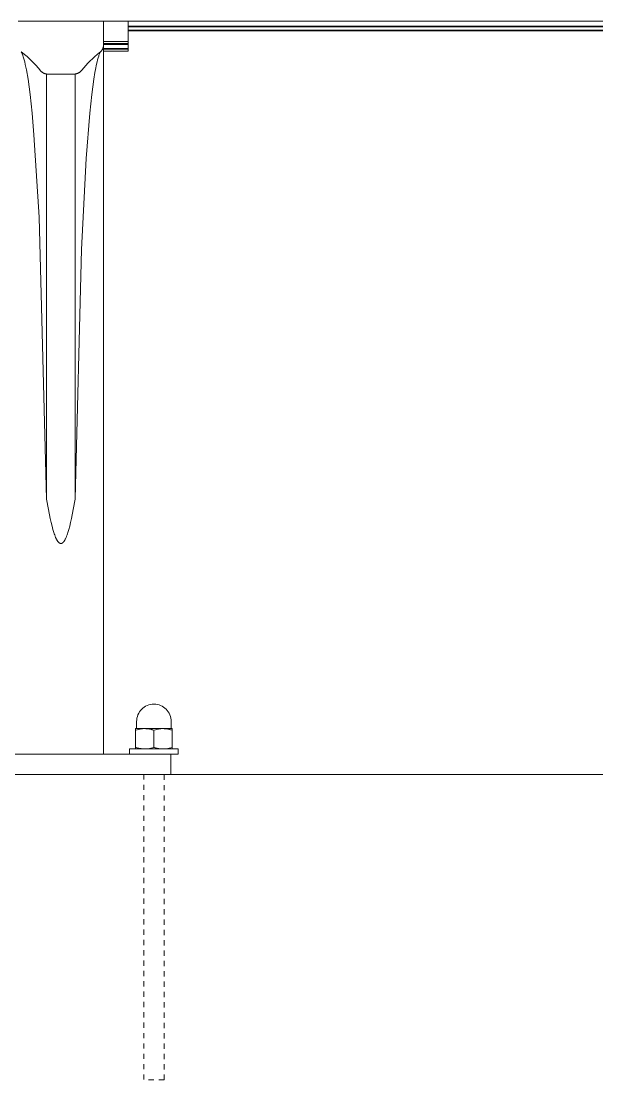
# Model space of a CAD drawing. Header units: inches. Extents: x -1 to 175, y 3 to 130.
# Drawn here: x 10.2 to 21.34, y 88.17 to 108.64 of the extents above; entities that cross this region are included whole.
import ezdxf

# ---------------------------------------------------------------- set-up
doc = ezdxf.new("R2010")
doc.units = ezdxf.units.IN
doc.linetypes.add('HIDDEN', pattern=[1.905, 1.27, -0.635])
doc.layers.add('ZANO_R', color=7, linetype='Continuous', lineweight=0)
doc.layers.add('ZANO_R_przerywana', color=250, linetype='HIDDEN', lineweight=0)

msp = doc.modelspace()

# ---------------------------------------------------------------- linework, layer by layer
at = {"layer": 'ZANO_R'}
for p, q in [((11.79704, 108.63952), (10.1435, 108.63952)), ((11.79704, 108.63952), (11.79704, 108.44197)), ((67.54496, 108.63952), (11.79704, 108.63952)), ((12.26948, 108.44267), (12.26948, 108.63949)), ((67.07252, 108.63769), (12.26948, 108.63769)), ((67.07252, 108.54059), (12.26948, 108.54059)), ((67.07252, 108.5276), (12.26948, 108.5276)), ((11.79704, 108.44194), (11.79704, 108.18844)), ((67.07252, 108.46567), (12.26948, 108.46567)), ((67.07252, 108.45208), (12.26948, 108.45208)), ((12.26948, 108.24585), (12.26948, 108.44267)), ((11.77321, 108.09456), (11.77234, 108.09297)), ((11.77321, 108.09456), (11.77466, 108.09728)), ((11.7758, 108.0995), (11.77466, 108.09728)), ((11.7758, 108.0995), (11.77831, 108.10464)), ((11.77954, 108.1073), (11.77831, 108.10464)), ((11.77954, 108.1073), (11.78029, 108.10899)), ((11.78184, 108.11259), (11.78029, 108.10899)), ((11.78331, 108.11623), (11.78184, 108.11259)), ((11.78331, 108.11623), (11.78421, 108.11855)), ((11.78566, 108.12249), (11.78421, 108.11855)), ((11.78566, 108.12249), (11.78623, 108.12412)), ((11.78789, 108.12912), (11.78623, 108.12412)), ((11.78789, 108.12912), (11.78895, 108.13259)), ((11.78901, 108.1328), (11.78895, 108.13259)), ((11.78901, 108.1328), (11.78994, 108.13607)), ((11.79147, 108.14196), (11.78994, 108.13607)), ((11.79282, 108.1479), (11.79147, 108.14196)), ((11.79398, 108.15388), (11.79282, 108.1479)), ((11.79496, 108.15989), (11.79398, 108.15388)), ((11.79497, 108.15989), (11.79539, 108.16292)), ((11.79555, 108.16428), (11.79538, 108.16292)), ((11.79556, 108.16428), (11.79585, 108.16675)), ((11.7961, 108.16931), (11.79584, 108.16675)), ((11.79612, 108.1693), (11.79669, 108.17667)), ((11.79647, 108.17355), (11.79633, 108.17178)), ((11.79678, 108.17841), (11.79668, 108.17667)), ((11.79679, 108.17841), (11.79697, 108.18318)), ((11.79697, 108.18351), (11.79697, 108.18318)), ((11.79698, 108.18351), (11.79704, 108.18844)), ((11.79704, 108.24582), (12.26948, 108.24582)), ((11.79704, 108.21094), (12.26948, 108.21094)), ((11.79704, 108.18564), (11.79704, 108.18816)), ((11.79704, 108.18809), (12.26948, 108.18809)), ((11.79704, 108.18432), (11.79704, 108.18487)), ((11.79704, 108.18337), (11.79704, 108.183)), ((11.79704, 108.18284), (11.79704, 108.183)), ((11.79704, 108.18284), (11.79704, 108.18236)), ((11.79704, 108.18202), (11.79704, 108.18236)), ((11.79704, 108.18202), (11.79704, 108.17927)), ((11.79704, 108.17839), (11.79704, 108.17927)), ((11.79704, 108.17839), (11.79704, 108.17782)), ((11.79704, 108.17743), (11.79704, 108.17782)), ((11.79704, 108.17743), (11.79704, 108.17706)), ((11.79704, 108.17606), (11.79704, 108.17706)), ((11.79704, 108.17606), (11.79704, 108.17545)), ((11.79704, 108.16898), (11.79704, 108.17545)), ((11.79704, 108.16898), (11.79704, 108.0932)), ((11.79704, 108.10989), (12.26948, 108.10989)), ((11.79704, 108.09531), (12.26948, 108.09531)), ((12.26948, 108.21099), (12.26948, 108.24585)), ((12.26948, 108.21099), (12.26948, 108.18814)), ((12.26948, 108.18814), (12.26948, 108.10994)), ((12.26948, 108.09536), (12.26948, 108.10994)), ((12.26948, 108.09536), (12.26948, 108.05843)), ((10.20639, 108.0442), (10.20189, 108.04851)), ((10.20796, 108.03992), (10.20485, 108.04564)), ((10.21101, 108.04004), (10.20639, 108.0442)), ((10.21094, 108.03415), (10.20796, 108.03992)), ((10.21381, 108.02831), (10.21094, 108.03415)), ((10.21577, 108.03602), (10.21101, 108.04004)), ((10.21658, 108.02243), (10.21381, 108.02831)), ((10.22065, 108.03216), (10.21577, 108.03602)), ((10.22182, 108.01052), (10.21658, 108.02243)), ((10.22065, 108.03216), (10.2685, 107.99432)), ((10.22674, 107.99848), (10.22182, 108.01052)), ((10.23168, 107.9856), (10.22674, 107.99848)), ((10.23636, 107.97263), (10.23168, 107.9856)), ((10.24292, 107.95311), (10.23636, 107.97263)), ((10.24906, 107.93346), (10.24292, 107.95311)), ((10.26078, 107.89235), (10.24906, 107.93346)), ((10.27137, 107.85092), (10.26078, 107.89235)), ((10.2685, 107.99432), (10.31516, 107.95501)), ((10.31516, 107.95501), (10.36057, 107.91428)), ((10.36057, 107.91428), (10.40471, 107.87216)), ((11.53583, 107.87216), (11.57996, 107.91428)), ((11.57996, 107.91428), (11.62537, 107.95501)), ((11.62537, 107.95501), (11.67203, 107.99432)), ((11.68015, 107.89385), (11.66994, 107.85414)), ((11.67203, 107.99432), (11.71988, 108.03216)), ((11.69141, 107.93327), (11.68015, 107.89385)), ((11.70165, 107.9653), (11.69141, 107.93327)), ((11.70722, 107.98115), (11.70165, 107.9653)), ((11.71316, 107.99688), (11.70722, 107.98115)), ((11.71871, 108.0105), (11.71316, 107.99688)), ((11.72467, 108.02395), (11.71871, 108.0105)), ((11.72476, 108.03602), (11.71988, 108.03216)), ((11.72996, 108.0349), (11.72467, 108.02395)), ((11.72952, 108.04004), (11.72476, 108.03602)), ((11.73414, 108.0442), (11.72952, 108.04004)), ((11.73276, 108.0403), (11.72996, 108.0349)), ((11.73568, 108.04564), (11.73276, 108.0403)), ((11.73864, 108.04851), (11.73414, 108.0442)), ((11.73864, 108.04851), (11.74044, 108.0503)), ((11.74052, 108.0504), (11.74043, 108.0503)), ((11.74053, 108.05039), (11.74123, 108.0511)), ((11.74337, 108.05336), (11.74122, 108.05111)), ((11.74338, 108.05335), (11.74383, 108.05383)), ((11.74415, 108.05419), (11.74382, 108.05383)), ((11.74416, 108.05418), (11.74572, 108.05588)), ((11.74586, 108.05604), (11.74571, 108.05588)), ((11.74586, 108.05603), (11.74661, 108.05686)), ((11.74744, 108.05779), (11.7466, 108.05686)), ((11.74744, 108.05779), (11.74851, 108.05902)), ((11.74928, 108.0599), (11.74851, 108.05902)), ((11.74928, 108.0599), (11.75045, 108.06127)), ((11.75131, 108.06229), (11.75045, 108.06127)), ((11.75131, 108.06229), (11.75536, 108.06732)), ((11.75567, 108.06771), (11.75536, 108.06732)), ((11.75567, 108.06771), (11.75808, 108.07088)), ((11.75808, 108.07088), (11.76042, 108.07409)), ((11.76096, 108.07485), (11.76042, 108.07409)), ((11.76096, 108.07485), (11.76233, 108.07682)), ((11.7629, 108.07765), (11.76233, 108.07682)), ((11.7629, 108.07765), (11.76502, 108.08083)), ((11.76544, 108.08147), (11.76502, 108.08083)), ((11.76544, 108.08147), (11.76733, 108.08445)), ((11.76801, 108.08556), (11.76733, 108.08445)), ((11.76801, 108.08556), (11.77034, 108.08945)), ((11.76976, 108.08723), (11.76851, 108.08637)), ((11.77104, 108.08805), (11.76976, 108.08723)), ((11.7708, 108.09025), (11.77034, 108.08945)), ((11.7708, 108.09025), (11.77234, 108.09297)), ((11.7708, 108.09025), (11.77641, 108.0909)), ((11.77235, 108.08883), (11.77104, 108.08805)), ((11.77368, 108.08956), (11.77235, 108.08883)), ((11.77503, 108.09025), (11.77368, 108.08956)), ((11.77641, 108.0909), (11.77503, 108.09025)), ((11.79704, 108.0932), (11.77641, 108.0909)), ((11.79704, 108.04095), (11.79704, 108.0932)), ((11.79704, 108.05838), (12.26948, 108.05838)), ((11.79704, 108.02368), (11.79704, 108.04095)), ((11.79704, 107.98784), (11.79704, 108.02368)), ((11.79704, 107.9659), (11.79704, 107.98784)), ((11.79704, 107.93602), (11.79704, 107.9659)), ((11.79704, 107.91147), (11.79704, 107.93602)), ((11.79704, 107.88192), (11.79704, 107.91147)), ((10.28214, 107.8045), (10.27137, 107.85092)), ((10.30378, 107.69796), (10.28214, 107.8045)), ((10.33408, 107.5177), (10.30378, 107.69796)), ((10.40471, 107.87216), (10.44751, 107.82869)), ((10.44751, 107.82869), (10.48895, 107.78392)), ((10.48895, 107.78392), (10.52898, 107.73788)), ((10.52898, 107.73788), (10.56756, 107.69063)), ((10.57189, 107.68535), (10.56756, 107.69063)), ((10.5764, 107.68022), (10.57189, 107.68535)), ((11.36864, 107.68535), (11.36413, 107.68022)), ((11.37297, 107.69063), (11.36864, 107.68535)), ((11.37297, 107.69063), (11.41155, 107.73788)), ((11.41155, 107.73788), (11.45158, 107.78392)), ((11.45158, 107.78392), (11.49302, 107.82869)), ((11.49302, 107.82869), (11.53583, 107.87216)), ((11.638, 107.70465), (11.62711, 107.64464)), ((11.65875, 107.80613), (11.638, 107.70465)), ((11.66994, 107.85414), (11.65875, 107.80613)), ((11.79704, 107.85792), (11.79704, 107.88192)), ((11.79704, 107.82898), (11.79704, 107.85792)), ((11.79704, 107.80481), (11.79704, 107.82898)), ((11.79704, 107.77537), (11.79704, 107.80481)), ((11.79704, 107.75027), (11.79704, 107.77537)), ((11.79704, 107.72258), (11.79704, 107.75027)), ((11.79704, 107.696), (11.79704, 107.72258)), ((11.79704, 107.66879), (11.79704, 107.696)), ((10.37366, 107.22314), (10.33408, 107.5177)), ((10.58108, 107.67525), (10.5764, 107.68022)), ((10.58593, 107.67045), (10.58108, 107.67525)), ((10.59095, 107.66582), (10.58593, 107.67045)), ((10.59612, 107.66137), (10.59095, 107.66582)), ((10.60144, 107.6571), (10.59612, 107.66137)), ((10.60691, 107.65301), (10.60144, 107.6571)), ((10.61252, 107.64912), (10.60691, 107.65301)), ((10.61826, 107.64543), (10.61252, 107.64912)), ((10.62412, 107.64193), (10.61826, 107.64543)), ((10.6301, 107.63864), (10.62412, 107.64193)), ((10.63619, 107.63556), (10.6301, 107.63864)), ((10.64239, 107.6327), (10.63619, 107.63556)), ((10.64868, 107.63005), (10.64239, 107.6327)), ((10.65505, 107.62762), (10.64868, 107.63005)), ((10.66151, 107.62541), (10.65505, 107.62762)), ((10.66804, 107.62343), (10.66151, 107.62541)), ((10.67464, 107.62167), (10.66804, 107.62343)), ((10.68129, 107.62014), (10.67464, 107.62167)), ((10.68799, 107.61885), (10.68129, 107.62014)), ((10.69474, 107.61779), (10.68799, 107.61885)), ((10.69468, 107.6178), (10.69468, 99.3986)), ((10.70151, 107.61696), (10.69474, 107.61779)), ((10.70831, 107.61637), (10.70151, 107.61696)), ((10.71513, 107.61602), (10.70831, 107.61637)), ((10.72195, 107.6159), (10.71513, 107.61602)), ((10.72195, 107.6159), (10.97027, 107.6159)), ((10.97027, 107.6159), (11.21858, 107.6159)), ((11.2254, 107.61602), (11.21858, 107.6159)), ((11.23222, 107.61637), (11.2254, 107.61602)), ((11.23902, 107.61696), (11.23222, 107.61637)), ((11.2458, 107.61779), (11.23902, 107.61696)), ((11.25254, 107.61885), (11.2458, 107.61779)), ((11.24586, 99.3986), (11.24586, 107.6178)), ((11.25924, 107.62014), (11.25254, 107.61885)), ((11.26589, 107.62167), (11.25924, 107.62014)), ((11.27249, 107.62343), (11.26589, 107.62167)), ((11.27902, 107.62541), (11.27249, 107.62343)), ((11.28548, 107.62762), (11.27902, 107.62541)), ((11.29186, 107.63005), (11.28548, 107.62762)), ((11.29815, 107.6327), (11.29186, 107.63005)), ((11.30434, 107.63556), (11.29815, 107.6327)), ((11.31043, 107.63864), (11.30434, 107.63556)), ((11.31641, 107.64193), (11.31043, 107.63864)), ((11.32228, 107.64543), (11.31641, 107.64193)), ((11.32801, 107.64912), (11.32228, 107.64543)), ((11.33362, 107.65301), (11.32801, 107.64912)), ((11.33909, 107.6571), (11.33362, 107.65301)), ((11.34441, 107.66137), (11.33909, 107.6571)), ((11.34959, 107.66582), (11.34441, 107.66137)), ((11.3546, 107.67045), (11.34959, 107.66582)), ((11.35945, 107.67525), (11.3546, 107.67045)), ((11.36413, 107.68022), (11.35945, 107.67525)), ((11.60645, 107.51772), (11.56687, 107.22315)), ((11.62711, 107.64464), (11.60645, 107.51772)), ((11.79704, 107.64576), (11.79704, 107.66879)), ((11.79704, 107.61602), (11.79704, 107.64576)), ((11.79704, 107.59261), (11.79704, 107.61602)), ((11.79704, 107.56199), (11.79704, 107.59261)), ((11.79704, 107.53764), (11.79704, 107.56199)), ((11.79704, 107.50832), (11.79704, 107.53764)), ((11.79704, 107.48359), (11.79704, 107.50832)), ((11.79704, 107.45859), (11.79704, 107.48359)), ((11.79704, 107.43302), (11.79704, 107.45859)), ((11.79704, 107.40561), (11.79704, 107.43302)), ((11.79704, 107.37867), (11.79704, 107.40561)), ((11.79704, 107.34745), (11.79704, 107.37867)), ((11.79704, 107.32308), (11.79704, 107.34745)), ((11.79704, 107.29557), (11.79704, 107.32308)), ((11.79704, 107.27282), (11.79704, 107.29557)), ((10.41259, 106.86071), (10.37366, 107.22314)), ((11.56687, 107.22315), (11.52794, 106.86071)), ((11.79704, 107.24236), (11.79704, 107.27282)), ((11.79704, 107.2201), (11.79704, 107.24236)), ((11.79704, 107.19077), (11.79704, 107.2201)), ((11.79704, 107.16473), (11.79704, 107.19077)), ((11.79704, 107.13697), (11.79704, 107.16473)), ((11.79704, 107.11175), (11.79704, 107.13697)), ((11.79704, 107.08234), (11.79704, 107.11175)), ((11.79704, 107.0554), (11.79704, 107.08234)), ((11.79704, 107.02981), (11.79704, 107.0554)), ((11.79704, 107.00312), (11.79704, 107.02981)), ((11.79704, 106.97084), (11.79704, 107.00312)), ((11.79704, 106.95199), (11.79704, 106.97084)), ((11.79704, 106.92097), (11.79704, 106.95199)), ((11.79704, 106.89506), (11.79704, 106.92097)), ((11.79704, 106.86781), (11.79704, 106.89506)), ((11.79704, 106.839), (11.79704, 106.86781)), ((10.44922, 106.44357), (10.41259, 106.86071)), ((11.52794, 106.86071), (11.4577, 105.985)), ((11.79704, 106.81571), (11.79704, 106.839)), ((11.79704, 106.78252), (11.79704, 106.81571)), ((11.79704, 106.76021), (11.79704, 106.78252)), ((11.79704, 106.73085), (11.79704, 106.76021)), ((11.79704, 106.70201), (11.79704, 106.73085)), ((11.79704, 106.68217), (11.79704, 106.70201)), ((11.79704, 106.65132), (11.79704, 106.68217)), ((11.79704, 106.62618), (11.79704, 106.65132)), ((11.79704, 106.59996), (11.79704, 106.62618)), ((11.79704, 106.57048), (11.79704, 106.59996)), ((11.79704, 106.54299), (11.79704, 106.57048)), ((11.79704, 106.51771), (11.79704, 106.54299)), ((11.79704, 106.48775), (11.79704, 106.51771)), ((11.79704, 106.46537), (11.79704, 106.48775)), ((11.79704, 106.43059), (11.79704, 106.46537)), ((10.54719, 104.84817), (10.44922, 106.44357)), ((11.79704, 106.41137), (11.79704, 106.43059)), ((11.79704, 106.37272), (11.79704, 106.41137)), ((11.79704, 106.35647), (11.79704, 106.37272)), ((11.79704, 106.31651), (11.79704, 106.35647)), ((11.79704, 106.30221), (11.79704, 106.31651)), ((11.79704, 106.24776), (11.79704, 106.30221)), ((11.79704, 106.23498), (11.79704, 106.24776)), ((11.79704, 106.19227), (11.79704, 106.23498)), ((11.79704, 106.1748), (11.79704, 106.19227)), ((11.79704, 106.13724), (11.79704, 106.1748)), ((11.79704, 106.11427), (11.79704, 106.13724)), ((11.79704, 106.08365), (11.79704, 106.11427)), ((11.79704, 106.06321), (11.79704, 106.08365)), ((11.79704, 106.03177), (11.79704, 106.06321)), ((11.4577, 105.985), (11.36578, 104.22384)), ((11.79704, 106.00197), (11.79704, 106.03177)), ((11.79704, 105.97197), (11.79704, 106.00197)), ((11.79704, 105.95416), (11.79704, 105.97197)), ((11.79704, 105.92376), (11.79704, 105.95416)), ((11.79704, 105.89482), (11.79704, 105.92376)), ((11.79704, 105.86387), (11.79704, 105.89482)), ((11.79704, 105.84256), (11.79704, 105.86387)), ((11.79704, 105.8064), (11.79704, 105.84256)), ((11.79704, 105.77819), (11.79704, 105.8064)), ((11.79704, 105.75659), (11.79704, 105.77819)), ((11.79704, 105.73493), (11.79704, 105.75659)), ((11.79704, 105.70579), (11.79704, 105.73493)), ((11.79704, 105.67971), (11.79704, 105.70579)), ((11.79704, 105.64755), (11.79704, 105.67971)), ((11.79704, 105.62553), (11.79704, 105.64755)), ((11.79704, 105.59796), (11.79704, 105.62553)), ((11.79704, 105.57728), (11.79704, 105.59796)), ((11.79704, 105.53677), (11.79704, 105.57728)), ((11.79704, 105.51441), (11.79704, 105.53677)), ((11.79704, 105.49198), (11.79704, 105.51441)), ((11.79704, 105.45626), (11.79704, 105.49198)), ((11.79704, 105.43445), (11.79704, 105.45626)), ((11.79704, 105.4016), (11.79704, 105.43445)), ((11.79704, 105.37478), (11.79704, 105.4016)), ((11.79704, 105.35211), (11.79704, 105.37478)), ((11.79704, 105.32418), (11.79704, 105.35211)), ((11.79704, 105.3003), (11.79704, 105.32418)), ((11.79704, 105.26982), (11.79704, 105.3003)), ((11.79704, 105.24088), (11.79704, 105.26982)), ((11.79704, 105.21006), (11.79704, 105.24088)), ((11.79704, 105.18756), (11.79704, 105.21006)), ((11.79704, 105.15119), (11.79704, 105.18756)), ((11.79704, 105.12414), (11.79704, 105.15119)), ((11.79704, 105.1006), (11.79704, 105.12414)), ((11.79704, 105.07657), (11.79704, 105.1006)), ((11.79704, 105.05333), (11.79704, 105.07657)), ((11.79704, 105.02316), (11.79704, 105.05333)), ((10.69468, 99.3986), (10.54719, 104.84817)), ((11.79704, 105.00067), (11.79704, 105.02316)), ((11.79704, 104.96572), (11.79704, 105.00067)), ((11.79704, 104.94102), (11.79704, 104.96572)), ((11.79704, 104.91184), (11.79704, 104.94102)), ((11.79704, 104.88065), (11.79704, 104.91184)), ((11.79704, 104.85822), (11.79704, 104.88065)), ((11.79704, 104.82266), (11.79704, 104.85822)), ((11.79704, 104.80754), (11.79704, 104.82266)), ((11.79704, 104.77688), (11.79704, 104.80754)), ((11.79704, 104.74978), (11.79704, 104.77688)), ((11.79704, 104.71566), (11.79704, 104.74978)), ((11.79704, 104.6911), (11.79704, 104.71566)), ((11.79704, 104.66648), (11.79704, 104.6911)), ((11.79704, 104.64002), (11.79704, 104.66648)), ((11.79704, 104.60314), (11.79704, 104.64002)), ((11.79704, 104.58448), (11.79704, 104.60314)), ((11.79704, 104.54984), (11.79704, 104.58448)), ((11.79704, 104.52668), (11.79704, 104.54984)), ((11.79704, 104.49165), (11.79704, 104.52668)), ((11.79704, 104.4718), (11.79704, 104.49165)), ((11.79704, 104.45947), (11.79704, 104.4718)), ((11.79704, 104.37932), (11.79704, 104.45947)), ((11.36578, 104.22384), (11.2459, 99.40183)), ((11.79704, 104.36336), (11.79704, 104.37932)), ((11.79704, 104.34147), (11.79704, 104.36336)), ((11.79704, 104.30519), (11.79704, 104.34147)), ((11.79704, 104.28559), (11.79704, 104.30519)), ((11.79704, 104.25324), (11.79704, 104.28559)), ((11.79704, 104.2271), (11.79704, 104.25324)), ((11.79704, 104.19335), (11.79704, 104.2271)), ((11.79704, 104.17361), (11.79704, 104.19335)), ((11.79704, 104.1374), (11.79704, 104.17361)), ((11.79704, 104.11155), (11.79704, 104.1374)), ((11.79704, 104.08549), (11.79704, 104.11155)), ((11.79704, 104.05914), (11.79704, 104.08549)), ((11.79704, 104.03318), (11.79704, 104.05914)), ((11.79704, 104.00718), (11.79704, 104.03318)), ((11.79704, 103.98112), (11.79704, 104.00718)), ((11.79704, 103.95288), (11.79704, 103.98112)), ((11.79704, 103.91856), (11.79704, 103.95288)), ((11.79704, 103.90267), (11.79704, 103.91856)), ((11.79704, 103.85741), (11.79704, 103.90267)), ((11.79704, 103.83757), (11.79704, 103.85741)), ((11.79704, 103.80254), (11.79704, 103.83757)), ((11.79704, 103.79626), (11.79704, 103.80254)), ((11.79704, 103.75784), (11.79704, 103.79626)), ((11.79704, 103.72734), (11.79704, 103.75784)), ((11.79704, 103.6914), (11.79704, 103.72734)), ((11.79704, 103.67803), (11.79704, 103.6914)), ((11.79704, 103.64593), (11.79704, 103.67803)), ((11.79704, 103.61143), (11.79704, 103.64593)), ((11.79704, 103.58468), (11.79704, 103.61143)), ((11.79704, 103.55933), (11.79704, 103.58468)), ((11.79704, 103.53106), (11.79704, 103.55933)), ((11.79704, 103.50418), (11.79704, 103.53106)), ((11.79704, 103.47727), (11.79704, 103.50418)), ((11.79704, 103.45031), (11.79704, 103.47727)), ((11.79704, 103.4233), (11.79704, 103.45031)), ((11.79704, 103.39626), (11.79704, 103.4233)), ((11.79704, 103.36918), (11.79704, 103.39626)), ((11.79704, 103.34205), (11.79704, 103.36918)), ((11.79704, 103.31351), (11.79704, 103.34205)), ((11.79704, 103.28768), (11.79704, 103.31351)), ((11.79704, 103.26044), (11.79704, 103.28768)), ((11.79704, 103.23137), (11.79704, 103.26044)), ((11.79704, 103.20135), (11.79704, 103.23137)), ((11.79704, 103.17847), (11.79704, 103.20135)), ((11.79704, 103.14739), (11.79704, 103.17847)), ((11.79704, 103.12093), (11.79704, 103.14739)), ((11.79704, 103.09616), (11.79704, 103.12093)), ((11.79704, 103.06594), (11.79704, 103.09616)), ((11.79704, 103.03371), (11.79704, 103.06594)), ((11.79704, 103.01351), (11.79704, 103.03371)), ((11.79704, 102.98267), (11.79704, 103.01351)), ((11.79704, 102.95934), (11.79704, 102.98267)), ((11.79704, 102.93376), (11.79704, 102.95934)), ((11.79704, 102.89896), (11.79704, 102.93376)), ((11.79704, 102.85955), (11.79704, 102.89896)), ((11.79704, 102.84475), (11.79704, 102.85955)), ((11.79704, 102.81507), (11.79704, 102.84475)), ((11.79704, 102.79071), (11.79704, 102.81507)), ((11.79704, 102.75582), (11.79704, 102.79071)), ((11.79704, 102.73103), (11.79704, 102.75582)), ((11.79704, 102.68875), (11.79704, 102.73103)), ((11.79704, 102.67827), (11.79704, 102.68875)), ((11.79704, 102.56581), (11.79704, 102.67827)), ((11.79704, 102.5612), (11.79704, 102.56581)), ((11.79704, 102.51233), (11.79704, 102.5612)), ((11.79704, 102.48963), (11.79704, 102.51233)), ((11.79704, 102.45334), (11.79704, 102.48963)), ((11.79704, 102.43324), (11.79704, 102.45334)), ((11.79704, 102.4011), (11.79704, 102.43324)), ((11.79704, 102.37116), (11.79704, 102.4011)), ((11.79704, 102.34756), (11.79704, 102.37116)), ((11.79704, 102.31268), (11.79704, 102.34756)), ((11.79704, 102.28462), (11.79704, 102.31268)), ((11.79704, 102.2618), (11.79704, 102.28462)), ((11.79704, 102.22838), (11.79704, 102.2618)), ((11.79704, 102.21855), (11.79704, 102.22838)), ((11.79704, 102.17558), (11.79704, 102.21855)), ((11.79704, 102.14493), (11.79704, 102.17558)), ((11.79704, 102.1159), (11.79704, 102.14493)), ((11.79704, 102.08911), (11.79704, 102.1159)), ((11.79704, 102.06952), (11.79704, 102.08911)), ((11.79704, 102.04563), (11.79704, 102.06952)), ((11.79704, 102.00343), (11.79704, 102.04563)), ((11.79704, 101.99412), (11.79704, 102.00343)), ((11.79704, 101.95882), (11.79704, 101.99412)), ((11.79704, 101.91872), (11.79704, 101.95882)), ((11.79704, 101.90852), (11.79704, 101.91872)), ((11.79704, 101.87216), (11.79704, 101.90852)), ((11.79704, 101.84333), (11.79704, 101.87216)), ((11.79704, 101.82269), (11.79704, 101.84333)), ((11.79704, 101.78462), (11.79704, 101.82269)), ((11.79704, 101.76795), (11.79704, 101.78462)), ((11.79704, 101.73697), (11.79704, 101.76795)), ((11.79704, 101.69714), (11.79704, 101.73697)), ((11.79704, 101.69258), (11.79704, 101.69714)), ((11.79704, 101.65333), (11.79704, 101.69258)), ((11.79704, 101.61722), (11.79704, 101.65333)), ((11.79704, 101.60921), (11.79704, 101.61722)), ((11.79704, 101.56587), (11.79704, 101.60921)), ((11.79704, 101.54186), (11.79704, 101.56587)), ((11.79704, 101.52162), (11.79704, 101.54186)), ((11.79704, 101.48049), (11.79704, 101.52162)), ((11.79704, 101.46653), (11.79704, 101.48049)), ((11.79704, 101.4336), (11.79704, 101.46653)), ((11.79704, 101.39524), (11.79704, 101.4336)), ((11.79704, 101.38508), (11.79704, 101.39524)), ((11.79704, 101.34733), (11.79704, 101.38508)), ((11.79704, 101.31589), (11.79704, 101.34733)), ((11.79704, 101.30126), (11.79704, 101.31589)), ((11.79704, 101.26029), (11.79704, 101.30126)), ((11.79704, 101.24059), (11.79704, 101.26029)), ((11.79704, 101.21658), (11.79704, 101.24059)), ((11.79704, 101.18153), (11.79704, 101.21658)), ((11.79704, 101.16043), (11.79704, 101.18153)), ((11.79704, 101.12172), (11.79704, 101.16043)), ((11.79704, 101.10429), (11.79704, 101.12172)), ((11.79704, 101.06196), (11.79704, 101.10429)), ((11.79704, 101.04816), (11.79704, 101.06196)), ((11.79704, 101.01481), (11.79704, 101.04816)), ((11.79704, 100.99205), (11.79704, 101.01481)), ((11.79704, 100.9708), (11.79704, 100.99205)), ((11.79704, 100.93594), (11.79704, 100.9708)), ((11.79704, 100.88629), (11.79704, 100.93594)), ((11.79704, 100.87984), (11.79704, 100.88629)), ((11.79704, 100.82702), (11.79704, 100.87984)), ((11.79704, 100.82333), (11.79704, 100.82702)), ((11.79704, 100.76807), (11.79704, 100.82333)), ((11.79704, 100.75562), (11.79704, 100.76807)), ((11.79704, 100.71242), (11.79704, 100.75562)), ((11.79704, 100.69219), (11.79704, 100.71242)), ((11.79704, 100.65818), (11.79704, 100.69219)), ((11.79704, 100.6184), (11.79704, 100.65818)), ((11.79704, 100.60535), (11.79704, 100.6184)), ((11.79704, 100.56881), (11.79704, 100.60535)), ((11.79704, 100.54749), (11.79704, 100.56881)), ((11.79704, 100.52081), (11.79704, 100.54749)), ((11.79704, 100.49352), (11.79704, 100.52081)), ((11.79704, 100.46675), (11.79704, 100.49352)), ((11.79704, 100.4364), (11.79704, 100.46675)), ((11.79704, 100.41373), (11.79704, 100.4364)), ((11.79704, 100.38204), (11.79704, 100.41373)), ((11.79704, 100.35792), (11.79704, 100.38204)), ((11.79704, 100.32754), (11.79704, 100.35792)), ((11.79704, 100.29848), (11.79704, 100.32754)), ((11.79704, 100.27449), (11.79704, 100.29848)), ((11.79704, 100.25243), (11.79704, 100.27449)), ((11.79704, 100.21465), (11.79704, 100.25243)), ((11.79704, 100.19318), (11.79704, 100.21465)), ((11.79704, 100.16025), (11.79704, 100.19318)), ((11.79704, 100.13492), (11.79704, 100.16025)), ((11.79704, 100.10855), (11.79704, 100.13492)), ((11.79704, 100.07982), (11.79704, 100.10855)), ((11.79704, 100.05296), (11.79704, 100.07982)), ((11.79704, 100.0269), (11.79704, 100.05296)), ((11.79704, 99.99723), (11.79704, 100.0269)), ((11.79704, 99.97092), (11.79704, 99.99723)), ((11.79704, 99.94014), (11.79704, 99.97092)), ((11.79704, 99.91366), (11.79704, 99.94014)), ((11.79704, 99.88613), (11.79704, 99.91366)), ((11.79704, 99.85707), (11.79704, 99.88613)), ((11.79704, 99.83437), (11.79704, 99.85707)), ((11.79704, 99.8046), (11.79704, 99.83437)), ((11.79704, 99.77405), (11.79704, 99.8046)), ((11.79704, 99.75205), (11.79704, 99.77405)), ((11.79704, 99.71795), (11.79704, 99.75205)), ((11.79704, 99.69539), (11.79704, 99.71795)), ((11.79704, 99.66514), (11.79704, 99.69539)), ((11.79704, 99.64174), (11.79704, 99.66514)), ((11.79704, 99.60847), (11.79704, 99.64174)), ((11.79704, 99.58321), (11.79704, 99.60847)), ((11.79704, 99.55639), (11.79704, 99.58321)), ((11.79704, 99.53062), (11.79704, 99.55639)), ((11.79704, 99.50222), (11.79704, 99.53062)), ((11.79704, 99.47436), (11.79704, 99.50222)), ((10.73035, 99.19431), (10.69468, 99.3986)), ((11.24586, 99.3986), (11.21019, 99.19431)), ((11.79704, 99.44597), (11.79704, 99.47436)), ((11.79704, 99.41708), (11.79704, 99.44597)), ((11.79704, 99.3914), (11.79704, 99.41708)), ((11.79704, 99.3668), (11.79704, 99.3914)), ((11.79704, 99.33599), (11.79704, 99.3668)), ((11.79704, 99.31191), (11.79704, 99.33599)), ((11.79704, 99.28069), (11.79704, 99.31191)), ((10.76539, 99.01937), (10.73035, 99.19431)), ((11.21019, 99.19431), (11.17515, 99.01938)), ((11.79704, 99.2605), (11.79704, 99.28069)), ((11.79704, 99.22566), (11.79704, 99.2605)), ((11.79704, 99.20054), (11.79704, 99.22566)), ((11.79704, 99.17), (11.79704, 99.20054)), ((11.79704, 99.14797), (11.79704, 99.17)), ((11.79704, 99.11243), (11.79704, 99.14797)), ((11.79704, 99.09284), (11.79704, 99.11243)), ((11.79704, 99.05006), (11.79704, 99.09284)), ((10.7818, 98.94639), (10.76539, 99.01937)), ((10.79963, 98.87374), (10.7818, 98.94639)), ((11.15873, 98.94639), (11.14091, 98.87374)), ((11.17515, 99.01938), (11.15873, 98.94639)), ((11.79704, 99.03865), (11.79704, 99.05006)), ((11.79704, 98.98325), (11.79704, 99.03865)), ((11.79704, 98.96991), (11.79704, 98.98325)), ((11.79704, 98.92923), (11.79704, 98.96991)), ((11.79704, 98.90874), (11.79704, 98.92923)), ((11.79704, 98.87357), (11.79704, 98.90874)), ((10.81612, 98.81258), (10.79963, 98.87374)), ((10.83438, 98.75193), (10.81612, 98.81258)), ((10.84228, 98.72792), (10.83438, 98.75193)), ((10.85065, 98.70406), (10.84228, 98.72792)), ((10.85957, 98.68041), (10.85065, 98.70406)), ((10.86914, 98.65702), (10.85957, 98.68041)), ((11.08097, 98.68041), (11.0714, 98.65702)), ((11.08989, 98.70406), (11.08097, 98.68041)), ((11.09825, 98.72792), (11.08989, 98.70406)), ((11.10615, 98.75193), (11.09825, 98.72792)), ((11.12441, 98.81258), (11.10615, 98.75193)), ((11.14091, 98.87374), (11.12441, 98.81258)), ((11.79704, 98.85288), (11.79704, 98.87357)), ((11.79704, 98.82014), (11.79704, 98.85288)), ((11.79704, 98.79853), (11.79704, 98.82014)), ((11.79704, 98.7626), (11.79704, 98.79853)), ((11.79704, 98.74133), (11.79704, 98.7626)), ((11.79704, 98.71257), (11.79704, 98.74133)), ((11.79704, 98.6858), (11.79704, 98.71257)), ((11.79704, 98.6559), (11.79704, 98.6858)), ((10.87738, 98.63846), (10.86914, 98.65702)), ((10.88174, 98.62929), (10.87738, 98.63846)), ((10.88628, 98.62021), (10.88174, 98.62929)), ((10.89014, 98.61286), (10.88628, 98.62021)), ((10.89415, 98.6056), (10.89014, 98.61286)), ((10.89833, 98.59843), (10.89415, 98.6056)), ((10.90269, 98.59137), (10.89833, 98.59843)), ((10.9067, 98.58524), (10.90269, 98.59137)), ((10.9109, 98.57923), (10.9067, 98.58524)), ((10.91307, 98.57628), (10.9109, 98.57923)), ((10.9153, 98.57337), (10.91307, 98.57628)), ((10.91758, 98.57051), (10.9153, 98.57337)), ((10.91993, 98.5677), (10.91758, 98.57051)), ((10.92186, 98.56547), (10.91993, 98.5677)), ((10.92384, 98.56329), (10.92186, 98.56547)), ((10.92586, 98.56114), (10.92384, 98.56329)), ((10.92793, 98.55905), (10.92586, 98.56114)), ((10.93005, 98.55701), (10.92793, 98.55905)), ((10.93223, 98.55503), (10.93005, 98.55701)), ((10.93446, 98.55311), (10.93223, 98.55503)), ((10.93676, 98.55126), (10.93446, 98.55311)), ((10.93868, 98.54979), (10.93676, 98.55126)), ((10.94064, 98.54839), (10.93868, 98.54979)), ((10.94265, 98.54705), (10.94064, 98.54839)), ((10.9447, 98.54577), (10.94265, 98.54705)), ((10.94574, 98.54516), (10.9447, 98.54577)), ((10.94679, 98.54457), (10.94574, 98.54516)), ((10.94785, 98.54401), (10.94679, 98.54457)), ((10.94892, 98.54346), (10.94785, 98.54401)), ((10.95, 98.54293), (10.94892, 98.54346)), ((10.9511, 98.54243), (10.95, 98.54293)), ((10.9522, 98.54195), (10.9511, 98.54243)), ((10.95332, 98.5415), (10.9522, 98.54195)), ((10.95433, 98.54111), (10.95332, 98.5415)), ((10.95536, 98.54074), (10.95433, 98.54111)), ((10.95639, 98.5404), (10.95536, 98.54074)), ((10.95743, 98.54007), (10.95639, 98.5404)), ((10.95847, 98.53977), (10.95743, 98.54007)), ((10.95952, 98.5395), (10.95847, 98.53977)), ((10.96058, 98.53925), (10.95952, 98.5395)), ((10.96164, 98.53902), (10.96058, 98.53925)), ((10.96271, 98.53882), (10.96164, 98.53902)), ((10.96378, 98.53864), (10.96271, 98.53882)), ((10.96485, 98.53849), (10.96378, 98.53864)), ((10.96593, 98.53836), (10.96485, 98.53849)), ((10.96701, 98.53827), (10.96593, 98.53836)), ((10.9681, 98.5382), (10.96701, 98.53827)), ((10.96918, 98.53816), (10.9681, 98.5382)), ((10.97027, 98.53814), (10.96918, 98.53816)), ((10.97136, 98.53816), (10.97027, 98.53814)), ((10.97245, 98.5382), (10.97136, 98.53816)), ((10.97354, 98.53827), (10.97245, 98.5382)), ((10.97462, 98.53836), (10.97354, 98.53827)), ((10.97571, 98.53849), (10.97462, 98.53836)), ((10.97679, 98.53864), (10.97571, 98.53849)), ((10.97787, 98.53882), (10.97679, 98.53864)), ((10.97894, 98.53903), (10.97787, 98.53882)), ((10.98001, 98.53926), (10.97894, 98.53903)), ((10.98107, 98.53951), (10.98001, 98.53926)), ((10.98213, 98.53979), (10.98107, 98.53951)), ((10.98318, 98.54009), (10.98213, 98.53979)), ((10.98422, 98.54042), (10.98318, 98.54009)), ((10.98525, 98.54077), (10.98422, 98.54042)), ((10.98628, 98.54114), (10.98525, 98.54077)), ((10.9873, 98.54153), (10.98628, 98.54114)), ((10.98842, 98.54199), (10.9873, 98.54153)), ((10.98952, 98.54247), (10.98842, 98.54199)), ((10.99061, 98.54297), (10.98952, 98.54247)), ((10.99169, 98.5435), (10.99061, 98.54297)), ((10.99277, 98.54405), (10.99169, 98.5435)), ((10.99383, 98.54462), (10.99277, 98.54405)), ((10.99488, 98.54521), (10.99383, 98.54462)), ((10.99592, 98.54582), (10.99488, 98.54521)), ((10.99796, 98.54709), (10.99592, 98.54582)), ((10.99997, 98.54844), (10.99796, 98.54709)), ((11.00193, 98.54984), (10.99997, 98.54844)), ((11.00385, 98.5513), (11.00193, 98.54984)), ((11.00619, 98.5532), (11.00385, 98.5513)), ((11.00848, 98.55517), (11.00619, 98.5532)), ((11.0107, 98.55721), (11.00848, 98.55517)), ((11.01287, 98.5593), (11.0107, 98.55721)), ((11.01499, 98.56146), (11.01287, 98.5593)), ((11.01705, 98.56366), (11.01499, 98.56146)), ((11.01906, 98.56591), (11.01705, 98.56366)), ((11.02103, 98.56819), (11.01906, 98.56591)), ((11.0233, 98.57094), (11.02103, 98.56819)), ((11.02552, 98.57373), (11.0233, 98.57094)), ((11.02767, 98.57656), (11.02552, 98.57373)), ((11.02978, 98.57943), (11.02767, 98.57656)), ((11.03386, 98.58527), (11.02978, 98.57943)), ((11.03776, 98.59123), (11.03386, 98.58527)), ((11.04233, 98.59864), (11.03776, 98.59123)), ((11.0467, 98.60616), (11.04233, 98.59864)), ((11.05089, 98.61379), (11.0467, 98.60616)), ((11.05492, 98.62151), (11.05089, 98.61379)), ((11.05927, 98.63028), (11.05492, 98.62151)), ((11.06346, 98.63912), (11.05927, 98.63028)), ((11.0714, 98.65702), (11.06346, 98.63912)), ((11.79704, 98.63359), (11.79704, 98.6559)), ((11.79704, 98.60008), (11.79704, 98.63359)), ((11.79704, 98.57827), (11.79704, 98.60008)), ((11.79704, 98.55038), (11.79704, 98.57827)), ((11.79704, 98.52353), (11.79704, 98.55038)), ((11.79704, 98.49313), (11.79704, 98.52353)), ((11.79704, 98.46881), (11.79704, 98.49313)), ((11.79704, 98.43385), (11.79704, 98.46881)), ((11.79704, 98.4112), (11.79704, 98.43385)), ((11.79704, 98.38787), (11.79704, 98.4112)), ((11.79704, 98.35746), (11.79704, 98.38787)), ((11.79704, 98.32889), (11.79704, 98.35746)), ((11.79704, 98.3064), (11.79704, 98.32889)), ((11.79704, 98.27997), (11.79704, 98.3064)), ((11.79704, 98.25026), (11.79704, 98.27997)), ((11.79704, 98.22104), (11.79704, 98.25026)), ((11.79704, 98.19717), (11.79704, 98.22104)), ((11.79704, 98.1695), (11.79704, 98.19717)), ((11.79704, 98.14382), (11.79704, 98.1695)), ((11.79704, 98.10899), (11.79704, 98.14382)), ((11.79704, 98.08515), (11.79704, 98.10899)), ((11.79704, 98.06124), (11.79704, 98.08515)), ((11.79704, 98.03494), (11.79704, 98.06124)), ((11.79704, 98.01065), (11.79704, 98.03494)), ((11.79704, 97.98199), (11.79704, 98.01065)), ((11.79704, 97.96098), (11.79704, 97.98199)), ((11.79704, 97.91775), (11.79704, 97.96098)), ((11.79704, 97.90136), (11.79704, 97.91775)), ((11.79704, 97.87073), (11.79704, 97.90136)), ((11.79704, 97.84425), (11.79704, 97.87073)), ((11.79704, 97.82011), (11.79704, 97.84425)), ((11.79704, 97.79296), (11.79704, 97.82011)), ((11.79704, 97.76811), (11.79704, 97.79296)), ((11.79704, 97.74727), (11.79704, 97.76811)), ((11.79704, 97.70477), (11.79704, 97.74727)), ((11.79704, 97.6984), (11.79704, 97.70477)), ((11.79704, 97.66064), (11.79704, 97.6984)), ((11.79704, 97.62963), (11.79704, 97.66064)), ((11.79704, 97.60566), (11.79704, 97.62963)), ((11.79704, 97.57509), (11.79704, 97.60566)), ((11.79704, 97.55173), (11.79704, 97.57509)), ((11.79704, 97.52173), (11.79704, 97.55173)), ((11.79704, 97.50027), (11.79704, 97.52173)), ((11.79704, 97.46427), (11.79704, 97.50027)), ((11.79704, 97.44587), (11.79704, 97.46427)), ((11.79704, 97.41265), (11.79704, 97.44587)), ((11.79704, 97.39152), (11.79704, 97.41265)), ((11.79704, 97.35565), (11.79704, 97.39152)), ((11.79704, 97.33722), (11.79704, 97.35565)), ((11.79704, 97.30468), (11.79704, 97.33722)), ((11.79704, 97.25622), (11.79704, 97.30468)), ((11.79704, 97.22992), (11.79704, 97.25622)), ((11.79704, 97.20356), (11.79704, 97.22992)), ((11.79704, 97.17588), (11.79704, 97.20356)), ((11.79704, 97.1577), (11.79704, 97.17588)), ((11.79704, 97.12384), (11.79704, 97.1577)), ((11.79704, 97.0977), (11.79704, 97.12384)), ((11.79704, 97.07084), (11.79704, 97.0977)), ((11.79704, 97.04522), (11.79704, 97.07084)), ((11.79704, 97.01733), (11.79704, 97.04522)), ((11.79704, 96.99245), (11.79704, 97.01733)), ((11.79704, 96.96359), (11.79704, 96.99245)), ((11.79704, 96.9394), (11.79704, 96.96359)), ((11.79704, 96.90962), (11.79704, 96.9394)), ((11.79704, 96.88607), (11.79704, 96.90962)), ((11.79704, 96.85542), (11.79704, 96.88607)), ((11.79704, 96.83247), (11.79704, 96.85542)), ((11.79704, 96.80557), (11.79704, 96.83247)), ((11.79704, 96.77861), (11.79704, 96.80557)), ((11.79704, 96.75158), (11.79704, 96.77861)), ((11.79704, 96.72449), (11.79704, 96.75158)), ((11.79704, 96.69733), (11.79704, 96.72449)), ((11.79704, 96.67011), (11.79704, 96.69733)), ((11.79704, 96.64283), (11.79704, 96.67011)), ((11.79704, 96.61549), (11.79704, 96.64283)), ((11.79704, 96.58808), (11.79704, 96.61549)), ((11.79704, 96.56126), (11.79704, 96.58808)), ((11.79704, 96.5331), (11.79704, 96.56126)), ((11.79704, 96.50753), (11.79704, 96.5331)), ((11.79704, 96.48431), (11.79704, 96.50753)), ((11.79704, 96.45958), (11.79704, 96.48431)), ((11.79704, 96.4274), (11.79704, 96.45958)), ((11.79704, 96.40757), (11.79704, 96.4274)), ((11.79704, 96.3823), (11.79704, 96.40757)), ((11.79704, 96.35224), (11.79704, 96.3823)), ((11.79704, 96.32993), (11.79704, 96.35224)), ((11.79704, 96.30635), (11.79704, 96.32993)), ((11.79704, 96.27526), (11.79704, 96.30635)), ((11.79704, 96.24788), (11.79704, 96.27526)), ((11.79704, 96.22662), (11.79704, 96.24788)), ((11.79704, 96.19844), (11.79704, 96.22662)), ((11.79704, 96.1702), (11.79704, 96.19844)), ((11.79704, 96.14721), (11.79704, 96.1702)), ((11.79704, 96.11607), (11.79704, 96.14721)), ((11.79704, 96.09036), (11.79704, 96.11607)), ((11.79704, 96.06699), (11.79704, 96.09036)), ((11.79704, 96.04265), (11.79704, 96.06699)), ((11.79704, 96.01415), (11.79704, 96.04265)), ((11.79704, 95.98661), (11.79704, 96.01415)), ((11.79704, 95.96172), (11.79704, 95.98661)), ((11.79704, 95.93939), (11.79704, 95.96172)), ((11.79704, 95.90861), (11.79704, 95.93939)), ((11.79704, 95.88261), (11.79704, 95.90861)), ((11.79704, 95.85955), (11.79704, 95.88261)), ((11.79704, 95.83293), (11.79704, 95.85955)), ((11.79704, 95.80304), (11.79704, 95.83293)), ((11.79704, 95.78307), (11.79704, 95.80304)), ((11.79704, 95.75384), (11.79704, 95.78307)), ((11.79704, 95.7283), (11.79704, 95.75384)), ((11.79704, 95.69404), (11.79704, 95.7283)), ((11.79704, 95.67752), (11.79704, 95.69404)), ((11.79704, 95.63295), (11.79704, 95.67752)), ((11.79704, 95.62482), (11.79704, 95.63295)), ((11.79704, 95.57328), (11.79704, 95.62482)), ((11.79704, 95.56031), (11.79704, 95.57328)), ((11.79704, 95.51961), (11.79704, 95.56031)), ((11.79704, 95.50068), (11.79704, 95.51961)), ((11.79704, 95.46709), (11.79704, 95.50068)), ((11.79704, 95.4523), (11.79704, 95.46709)), ((11.79704, 95.41961), (11.79704, 95.4523)), ((11.79704, 95.39272), (11.79704, 95.41961)), ((11.79704, 95.36782), (11.79704, 95.39272)), ((11.79704, 95.34485), (11.79704, 95.36782)), ((11.79704, 95.31481), (11.79704, 95.34485)), ((11.79704, 95.29377), (11.79704, 95.31481)), ((11.79704, 95.2649), (11.79704, 95.29377)), ((11.79704, 95.23823), (11.79704, 95.2649)), ((11.79704, 95.21213), (11.79704, 95.23823)), ((11.79704, 95.18839), (11.79704, 95.21213)), ((11.79704, 95.16235), (11.79704, 95.18839)), ((11.79704, 95.13614), (11.79704, 95.16235)), ((11.79704, 95.1089), (11.79704, 95.13614)), ((11.79704, 95.08525), (11.79704, 95.1089)), ((11.79704, 95.05773), (11.79704, 95.08525)), ((11.79704, 95.03646), (11.79704, 95.05773)), ((11.79704, 95.00719), (11.79704, 95.03646)), ((11.79704, 94.98098), (11.79704, 95.00719)), ((11.79704, 94.95372), (11.79704, 94.98098)), ((11.79704, 94.93206), (11.79704, 94.95372)), ((11.79704, 94.90456), (11.79704, 94.93206)), ((11.79704, 94.8772), (11.79704, 94.90456)), ((11.79704, 94.85502), (11.79704, 94.8772)), ((11.79704, 94.83088), (11.79704, 94.85502)), ((11.79704, 94.80773), (11.79704, 94.83088)), ((11.79704, 94.77916), (11.79704, 94.80773)), ((11.79704, 94.74923), (11.79704, 94.77916)), ((11.79704, 94.72963), (11.79704, 94.74923)), ((11.79704, 94.69797), (11.79704, 94.72963)), ((11.79704, 94.67557), (11.79704, 94.69797)), ((11.79704, 94.64957), (11.79704, 94.67557)), ((11.79704, 94.62551), (11.79704, 94.64957)), ((11.79704, 94.59825), (11.79704, 94.62551)), ((11.79704, 94.57512), (11.79704, 94.59825)), ((13.09967, 94.46632), (8.84086, 94.46632)), ((11.79704, 94.54771), (11.79704, 94.57512)), ((11.79704, 94.52351), (11.79704, 94.54771)), ((11.79704, 94.49723), (11.79704, 94.52351)), ((11.79704, 94.46984), (11.79704, 94.49723)), ((11.79704, 94.46632), (11.79704, 94.46984)), ((13.09967, 94.07262), (13.09967, 94.46632)), ((8.84086, 94.07262), (13.09967, 94.07262))]:
    msp.add_line(p, q, dxfattribs=at)
for points in [[(12.29704, 94.46632), (13.24191, 94.46632)], [(-0.61164, 94.07262), (174.97811, 94.07262)]]:
    msp.add_lwpolyline(points, dxfattribs=at)
at = {"layer": 'ZANO_R_przerywana'}
for p, q in [((12.43483, 95.09624), (12.43483, 94.96829)), ((13.10412, 94.96829), (13.10412, 95.09624)), ((12.41514, 94.9268), (12.41514, 94.95845)), ((12.59231, 94.95845), (12.41514, 94.95845)), ((12.41514, 94.9268), (12.41514, 94.59639)), ((12.94664, 94.95845), (12.59231, 94.95845)), ((12.76947, 94.9268), (12.76947, 94.59639)), ((13.1238, 94.95845), (12.94664, 94.95845)), ((13.1238, 94.9268), (13.1238, 94.95845)), ((13.1238, 94.9268), (13.1238, 94.59639)), ((12.41514, 94.56475), (12.41514, 94.59639)), ((13.1238, 94.56475), (13.1238, 94.59639)), ((12.29704, 94.56475), (12.29704, 94.46632)), ((13.24191, 94.56475), (12.29704, 94.56475)), ((13.24191, 94.46632), (13.24191, 94.56475))]:
    msp.add_line(p, q, dxfattribs=at)
at = {"layer": 'ZANO_R_przerywana', "ltscale": 0.05}
for p, q in [((12.57263, 94.07262), (12.57263, 88.16712)), ((12.96632, 88.16712), (12.96632, 94.07262)), ((12.96632, 88.16712), (12.57263, 88.16712))]:
    msp.add_line(p, q, dxfattribs=at)
at = {"layer": 'ZANO_R_przerywana', "flags": 128}
for points in [[(12.41514, 94.9268), (12.50194, 94.94976), (12.59231, 94.95845)], [(12.76947, 94.9268), (12.85627, 94.94976), (12.94664, 94.95845)], [(12.76947, 94.59639), (12.68268, 94.57343), (12.59231, 94.56475)], [(13.1238, 94.59639), (13.03701, 94.57343), (12.94664, 94.56475)]]:
    msp.add_lwpolyline(points, dxfattribs=at)
at = {"layer": 'ZANO_R_przerywana'}
for centre, radius, start, end in [((12.76947, 95.09624), 0.33465, 0, 180), ((12.42499, 94.96829), 0.00984, 270, 0), ((12.58778, 94.42137), 0.53709, 70.226911, 89.51668), ((12.94211, 94.42137), 0.53709, 70.226929, 89.516663), ((13.11396, 94.96829), 0.00984, 180, 270), ((12.59684, 95.10185), 0.53712, 250.227875, 269.516419), ((12.95117, 95.10185), 0.53713, 250.227928, 269.516399)]:
    msp.add_arc(centre, radius, start, end, dxfattribs=at)

doc.saveas('drawing.dxf')
